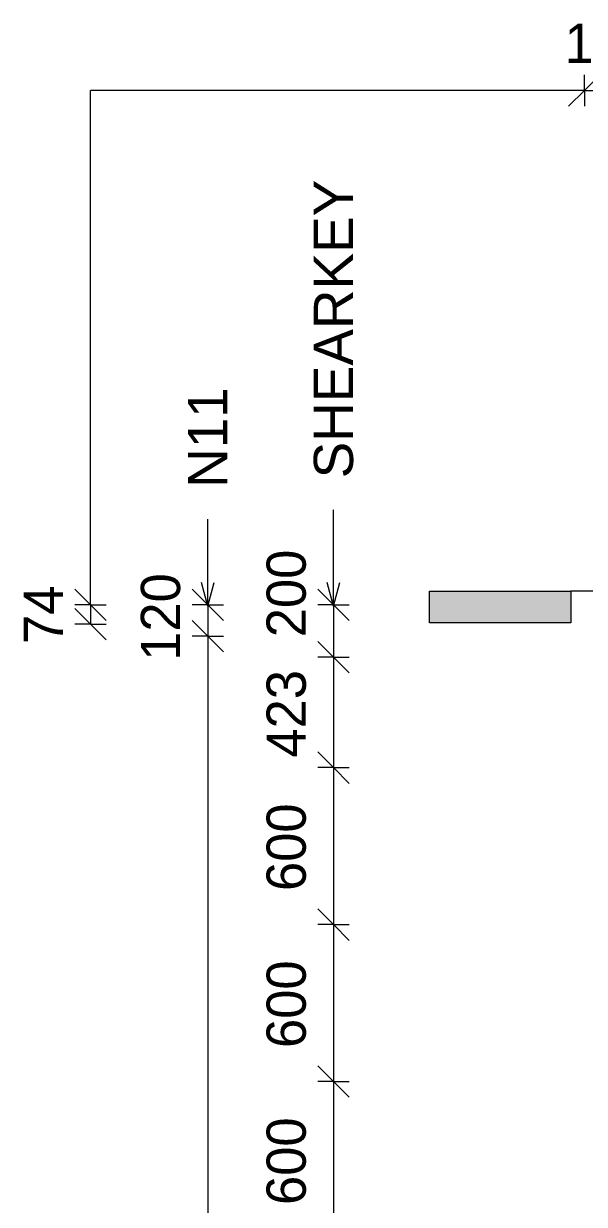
# Model space of a CAD drawing. Header units: millimetres. Extents: x -10644 to 7385, y -2545 to 13312.
# Drawn here: x -6438 to -4296, y 5408 to 9921 of the extents above; entities that cross this region are included whole.
import ezdxf

# ---------------------------------------------------------------- set-up
doc = ezdxf.new("R2010")
doc.units = ezdxf.units.MM
for name, color, linetype, lineweight in [('A-ANNO-DIMS', 211, 'Continuous', 9), ('A-ANNO-DIMS-60', 211, 'Continuous', 9), ('A-DETL-THIN', 151, 'Continuous', 18), ('G-ANNO-SYMB', 111, 'Continuous', 9), ('G-ANNO-TEXT', 231, 'Continuous', 9)]:
    doc.layers.add(name, color=color, linetype=linetype, lineweight=lineweight)
doc.styles.add('Arial_1', font='arial.ttf', dxfattribs={"height": 150})
doc.styles.add('Nirmala UI Semilight', font='NirmalaS.ttf', dxfattribs={"height": 150})
doc.dimstyles.new('Arrow_Filled_-_2_5_NI_UI', dxfattribs={"dimscale": 304.8, "dimtxt": 157.104592, "dimasz": 0.393701, "dimexe": 0.19685, "dimexo": 0.0625, "dimgap": 0.19685, "dimtad": 1, "dimdec": 4, "dimzin": 0, "dimdsep": 46, "dimtxsty": 'Nirmala UI Semilight', "dimblk1": 'OBLIQUE', "dimblk2": 'OBLIQUE', "dimsah": 1, "dimcen": 0.09, "dimazin": 0, "dimtfac": 1, "dimtdec": 4, "dimtix": 1, "dimtmove": 0, "dimatfit": 3, "dimfxl": 0.19685, "dimfxlon": 1, "dimtvp": 1, "dimtolj": 1, "dimtzin": 0, "dimarcsym": 2})
doc.dimstyles.new('Arrow_Filled_-_2_5_NI_UI_1', dxfattribs={"dimscale": 304.8, "dimtxt": 157.104592, "dimasz": 0.393701, "dimexe": 0.19685, "dimexo": 0.0625, "dimgap": 0.19685, "dimtad": 1, "dimdec": 4, "dimzin": 0, "dimdsep": 46, "dimtxsty": 'Nirmala UI Semilight', "dimblk1": 'OBLIQUE', "dimblk2": 'OBLIQUE', "dimsah": 1, "dimcen": 0.09, "dimazin": 0, "dimtfac": 1, "dimtdec": 4, "dimtix": 1, "dimtmove": 2, "dimatfit": 3, "dimfxl": 0.19685, "dimfxlon": 1, "dimtvp": 1, "dimtolj": 1, "dimtzin": 0, "dimarcsym": 2})

# ---------------------------------------------------------------- blocks, each defined once
blk = doc.blocks.new('Detail View - M_Section Tail - Filled Horizontal-14034-Elevation Front')
at = {"layer": 'G-ANNO-SYMB'}
blk.add_hatch(color=256, dxfattribs=at).paths.add_polyline_path([(-4393.1, -608.4), (-4393.1, -488.4), (-4933.1, -488.4), (-4933.1, -608.4)])
for p, q in [((-4933.1, -608.4), (-4933.1, -488.4)), ((-4933.1, -488.4), (-4393.1, -488.4)), ((-4393.1, -488.4), (-4393.1, -608.4)), ((-4393.1, -608.4), (-4933.1, -608.4))]:
    blk.add_line(p, q, dxfattribs=at)
blk = doc.blocks.new('DIMBLOCK34-Elevation Front')
at = {"layer": 'A-ANNO-DIMS-60'}
for p, q in [((-5254.4, 7700), (-5314.4, 7760)), ((-5254.4, 7700), (-5314.4, 7700)), ((-5254.4, 7700), (-5254.4, 7500)), ((-5254.4, 7700), (-5194.4, 7640)), ((-5254.4, 7700), (-5194.4, 7700)), ((-5254.4, 7500), (-5314.4, 7560)), ((-5254.4, 7500), (-5314.4, 7500)), ((-5254.4, 7500), (-5194.4, 7440)), ((-5254.4, 7500), (-5194.4, 7500))]:
    blk.add_line(p, q, dxfattribs=at)
at = {"layer": 'A-ANNO-DIMS-60', "color": 0, "insert": (-5510.1, 7575.9), "char_height": 150, "width": 411.328, "attachment_point": 1, "rotation": 90, "line_spacing_factor": 1.142579, "style": 'Nirmala UI Semilight'}
blk.add_mtext('200', dxfattribs=at)
blk = doc.blocks.new('_Oblique')
at = {"color": 0, "linetype": 'ByBlock', "lineweight": -2}
blk.add_line((-0.5, -0.5), (0.5, 0.5), dxfattribs=at)
blk = doc.blocks.new('DIMBLOCK35-Elevation Front')
at = {"layer": 'A-ANNO-DIMS-60'}
for p, q in [((-5254.4, 7500), (-5314.4, 7560)), ((-5254.4, 7500), (-5314.4, 7500)), ((-5254.4, 7500), (-5254.4, 7077.5)), ((-5254.4, 7500), (-5194.4, 7440)), ((-5254.4, 7500), (-5194.4, 7500)), ((-5254.4, 7077.5), (-5314.4, 7137.5)), ((-5254.4, 7077.5), (-5314.4, 7077.5)), ((-5254.4, 7077.5), (-5194.4, 7017.5)), ((-5254.4, 7077.5), (-5194.4, 7077.5))]:
    blk.add_line(p, q, dxfattribs=at)
at = {"layer": 'A-ANNO-DIMS-60', "color": 0, "insert": (-5510.1, 7115.9), "char_height": 150, "width": 414.756, "attachment_point": 1, "rotation": 90, "line_spacing_factor": 1.142579, "style": 'Nirmala UI Semilight'}
blk.add_mtext('423', dxfattribs=at)
blk = doc.blocks.new('DIMBLOCK36-Elevation Front')
at = {"layer": 'A-ANNO-DIMS-60'}
for p, q in [((-5254.4, 7077.5), (-5314.4, 7137.5)), ((-5254.4, 7077.5), (-5314.4, 7077.5)), ((-5254.4, 7077.5), (-5254.4, 6477.5)), ((-5254.4, 7077.5), (-5194.4, 7017.5)), ((-5254.4, 7077.5), (-5194.4, 7077.5)), ((-5254.4, 6477.5), (-5314.4, 6537.5)), ((-5254.4, 6477.5), (-5314.4, 6477.5)), ((-5254.4, 6477.5), (-5194.4, 6417.5)), ((-5254.4, 6477.5), (-5194.4, 6477.5))]:
    blk.add_line(p, q, dxfattribs=at)
at = {"layer": 'A-ANNO-DIMS-60', "color": 0, "insert": (-5510.1, 6606.1), "char_height": 150, "width": 411.328, "attachment_point": 1, "rotation": 90, "line_spacing_factor": 1.142579, "style": 'Nirmala UI Semilight'}
blk.add_mtext('600', dxfattribs=at)
blk = doc.blocks.new('DIMBLOCK37-Elevation Front')
at = {"layer": 'A-ANNO-DIMS-60'}
for p, q in [((-5254.4, 6477.5), (-5314.4, 6537.5)), ((-5254.4, 6477.5), (-5314.4, 6477.5)), ((-5254.4, 6477.5), (-5254.4, 5877.5)), ((-5254.4, 6477.5), (-5194.4, 6417.5)), ((-5254.4, 6477.5), (-5194.4, 6477.5)), ((-5254.4, 5877.5), (-5314.4, 5937.5)), ((-5254.4, 5877.5), (-5314.4, 5877.5)), ((-5254.4, 5877.5), (-5194.4, 5817.5)), ((-5254.4, 5877.5), (-5194.4, 5877.5))]:
    blk.add_line(p, q, dxfattribs=at)
at = {"layer": 'A-ANNO-DIMS-60', "color": 0, "insert": (-5510.1, 6006.1), "char_height": 150, "width": 411.328, "attachment_point": 1, "rotation": 90, "line_spacing_factor": 1.142579, "style": 'Nirmala UI Semilight'}
blk.add_mtext('600', dxfattribs=at)
blk = doc.blocks.new('DIMBLOCK38-Elevation Front')
at = {"layer": 'A-ANNO-DIMS-60'}
for p, q in [((-5254.4, 5877.5), (-5314.4, 5937.5)), ((-5254.4, 5877.5), (-5314.4, 5877.5)), ((-5254.4, 5877.5), (-5254.4, 5277.5)), ((-5254.4, 5877.5), (-5194.4, 5817.5)), ((-5254.4, 5877.5), (-5194.4, 5877.5)), ((-5254.4, 5277.5), (-5314.4, 5337.5)), ((-5254.4, 5277.5), (-5314.4, 5277.5)), ((-5254.4, 5277.5), (-5194.4, 5217.5)), ((-5254.4, 5277.5), (-5194.4, 5277.5))]:
    blk.add_line(p, q, dxfattribs=at)
at = {"layer": 'A-ANNO-DIMS-60', "color": 0, "insert": (-5510.1, 5406.1), "char_height": 150, "width": 411.328, "attachment_point": 1, "rotation": 90, "line_spacing_factor": 1.142579, "style": 'Nirmala UI Semilight'}
blk.add_mtext('600', dxfattribs=at)
blk = doc.blocks.new('DIMBLOCK51-Elevation Front')
at = {"layer": 'A-ANNO-DIMS-60'}
for p, q in [((-5734.4, 7700), (-5794.4, 7760)), ((-5734.4, 7700), (-5794.4, 7700)), ((-5734.4, 7700), (-5734.4, 7580)), ((-5734.4, 7700), (-5674.4, 7640)), ((-5734.4, 7700), (-5674.4, 7700)), ((-5734.4, 7580), (-5794.4, 7640)), ((-5734.4, 7580), (-5794.4, 7580)), ((-5734.4, 7580), (-5674.4, 7520)), ((-5734.4, 7580), (-5674.4, 7580))]:
    blk.add_line(p, q, dxfattribs=at)
at = {"layer": 'A-ANNO-DIMS-60', "color": 0, "insert": (-5990.1, 7485.8), "char_height": 150, "width": 370.196, "attachment_point": 1, "rotation": 90, "line_spacing_factor": 1.142579, "style": 'Nirmala UI Semilight'}
blk.add_mtext('120', dxfattribs=at)
blk = doc.blocks.new('DIMBLOCK52-Elevation Front')
at = {"layer": 'A-ANNO-DIMS-60'}
for p, q in [((-5734.4, 7580), (-5794.4, 7640)), ((-5734.4, 7580), (-5794.4, 7580)), ((-5734.4, 7580), (-5734.4, -1275)), ((-5734.4, 7580), (-5674.4, 7520)), ((-5734.4, 7580), (-5674.4, 7580)), ((-5734.4, -1275), (-5794.4, -1215)), ((-5734.4, -1275), (-5794.4, -1275)), ((-5734.4, -1275), (-5674.4, -1335)), ((-5734.4, -1275), (-5674.4, -1275))]:
    blk.add_line(p, q, dxfattribs=at)
at = {"layer": 'A-ANNO-DIMS-60', "color": 0, "insert": (-5990.1, 2382.7), "char_height": 150, "width": 1847.55, "attachment_point": 1, "rotation": 90, "line_spacing_factor": 1.142579, "style": 'Nirmala UI Semilight'}
blk.add_mtext('T8@200mm C/C', dxfattribs=at)
blk = doc.blocks.new('DIMBLOCK82-Elevation Front')
at = {"layer": 'A-ANNO-DIMS-60'}
for p, q in [((-6182.1, 7700), (-6242.1, 7760)), ((-6182.1, 7700), (-6242.1, 7700)), ((-6182.1, 7626), (-6242.1, 7686)), ((-6182.1, 7700), (-6182.1, 7626)), ((-6182.1, 7700), (-6122.1, 7640)), ((-6182.1, 7700), (-6122.1, 7700)), ((-6182.1, 7626), (-6242.1, 7626)), ((-6182.1, 7626), (-6122.1, 7566)), ((-6182.1, 7626), (-6122.1, 7626))]:
    blk.add_line(p, q, dxfattribs=at)
at = {"layer": 'A-ANNO-DIMS-60', "color": 0, "insert": (-6437.8, 7550.2), "char_height": 150, "width": 270.791, "attachment_point": 1, "rotation": 90, "line_spacing_factor": 1.142579, "style": 'Nirmala UI Semilight'}
blk.add_mtext('74', dxfattribs=at)
blk = doc.blocks.new('DIMBLOCK83-Elevation Front')
at = {"layer": 'A-ANNO-DIMS-60'}
for p, q in [((-4296.2, 9665.4), (-4236.2, 9725.4)), ((-4296.2, 9665.4), (-4296.2, 9725.4)), ((-4179.3, 9665.4), (-4119.3, 9725.4)), ((-4179.3, 9665.4), (-4179.3, 9725.4)), ((-4296.2, 9665.4), (-4356.2, 9605.4)), ((-4296.2, 9665.4), (-4179.3, 9665.4)), ((-4296.2, 9665.4), (-4296.2, 9605.4)), ((-4179.3, 9665.4), (-4239.3, 9605.4)), ((-4179.3, 9665.4), (-4179.3, 9605.4))]:
    blk.add_line(p, q, dxfattribs=at)
at = {"layer": 'A-ANNO-DIMS-60', "color": 0, "insert": (-4372, 9921.1), "char_height": 150, "width": 322.207, "attachment_point": 1, "line_spacing_factor": 1.142579, "style": 'Nirmala UI Semilight'}
blk.add_mtext('117', dxfattribs=at)

msp = doc.modelspace()

# ---------------------------------------------------------------- linework, layer by layer
at = {"layer": 'A-DETL-THIN'}
for p in [(-6182.11262, 7700), (-4296.19617, 9665.43313)]:
    msp.add_line(p, (-6182.11262, 9665.43313), dxfattribs=at)
at = {"layer": 'G-ANNO-SYMB'}
msp.add_line((-4257.35667, 7751.596), (-4347.85985, 7751.596), dxfattribs=at)
at = {"layer": 'G-ANNO-TEXT', "color": 7}
for p, q in [((-5254.66278, 7695.08066), (-5254.66278, 8063.17445)), ((-5734.66278, 7695.08066), (-5734.66278, 8026.72173)), ((-5734.66278, 7695.08066), (-5758.7782, 7785.08066)), ((-5734.66278, 7695.08066), (-5710.54735, 7785.08066)), ((-5254.66278, 7695.08066), (-5278.7782, 7785.08066)), ((-5254.66278, 7695.08066), (-5230.54735, 7785.08066))]:
    msp.add_line(p, q, dxfattribs=at)

# ---------------------------------------------------------------- block references
at = {"layer": 'G-ANNO-SYMB'}
msp.add_blockref('Detail View - M_Section Tail - Filled Horizontal-14034-Elevation Front', (45.26948, 8240), dxfattribs=at)

# ---------------------------------------------------------------- texts
at = {"layer": 'G-ANNO-TEXT', "color": 7, "char_height": 150, "attachment_point": 1, "rotation": 90, "style": 'Arial_1'}
for s, insert, width in [('SHEARKEY', (-5329.66278, 8183.17445), 1375.69575), ('N11', (-5809.66278, 8146.72173), 461.772)]:
    msp.add_mtext(s, dxfattribs=dict(at, insert=insert, width=width))

# ---------------------------------------------------------------- dimensions: what is measured, and where the dimension line sits
at = {"layer": 'A-ANNO-DIMS'}
dim = msp.add_linear_dim(base=(-4179.25946, 9665.43313), p1=(-4296.19617, 9605.43313), p2=(-4179.25946, 9605.43313), dimstyle='Arrow_Filled_-_2_5_NI_UI', override={"dimpost": '<>', "dimfxl": 116.936714}, dxfattribs=at)
dim.commit()
dim.dimension.update_dxf_attribs({"geometry": 'DIMBLOCK83-Elevation Front', "text_midpoint": (-4237.72781, 9802.10677)})
dim = msp.add_linear_dim(base=(-5254.40766, 7500), p1=(-5194.40766, 7700), p2=(-5194.40766, 7500), angle=90, dimstyle='Arrow_Filled_-_2_5_NI_UI_1', override={"dimpost": '<>', "dimfxl": 200}, dxfattribs=at)
dim.commit()
dim.dimension.update_dxf_attribs({"geometry": 'DIMBLOCK34-Elevation Front', "text_midpoint": (-5410.11081, 7781.55993), "dimtype": 160, "text_rotation": 90})
for base, p1, p2, override, picture, middle in [((-5734.40766, 7580), (-5674.40766, 7700), (-5674.40766, 7580), {"dimpost": '<>', "dimfxl": 120}, 'DIMBLOCK51-Elevation Front', (-5872.33653, 7640)), ((-6182.11262, 7626), (-6122.11262, 7700), (-6122.11262, 7626), {"dimpost": '<>', "dimfxl": 74}, 'DIMBLOCK82-Elevation Front', (-6317.11263, 7663)), ((-5254.40766, 7077.5), (-5194.40766, 7500), (-5194.40766, 7077.5), {"dimpost": '<>', "dimfxl": 422.5}, 'DIMBLOCK35-Elevation Front', (-5391.97042, 7288.75)), ((-5254.40766, 6477.5), (-5194.40766, 7077.5), (-5194.40766, 6477.5), {"dimpost": '<>', "dimfxl": 600}, 'DIMBLOCK36-Elevation Front', (-5391.97042, 6777.5)), ((-5254.40766, 5877.5), (-5194.40766, 6477.5), (-5194.40766, 5877.5), {"dimpost": '<>', "dimfxl": 600}, 'DIMBLOCK37-Elevation Front', (-5391.97042, 6177.5)), ((-5254.40766, 5277.5), (-5194.40766, 5877.5), (-5194.40766, 5277.5), {"dimpost": '<>', "dimfxl": 600}, 'DIMBLOCK38-Elevation Front', (-5391.97042, 5577.5))]:
    dim = msp.add_linear_dim(base=base, p1=p1, p2=p2, angle=90, dimstyle='Arrow_Filled_-_2_5_NI_UI', override=override, dxfattribs=at)
    dim.commit()
    dim.dimension.update_dxf_attribs({"geometry": picture, "text_midpoint": middle})
dim = msp.add_linear_dim(base=(-5734.40766, -1275), p1=(-5674.40766, 7580), p2=(-5674.40766, -1275), angle=90, text='T8@200mm C/C', dimstyle='Arrow_Filled_-_2_5_NI_UI', override={"dimpost": '<>', "dimfxl": 8855}, dxfattribs=at)
dim.commit()
dim.dimension.update_dxf_attribs({"geometry": 'DIMBLOCK52-Elevation Front', "text_midpoint": (-5883.11059, 3152.5)})

doc.saveas('drawing.dxf')
